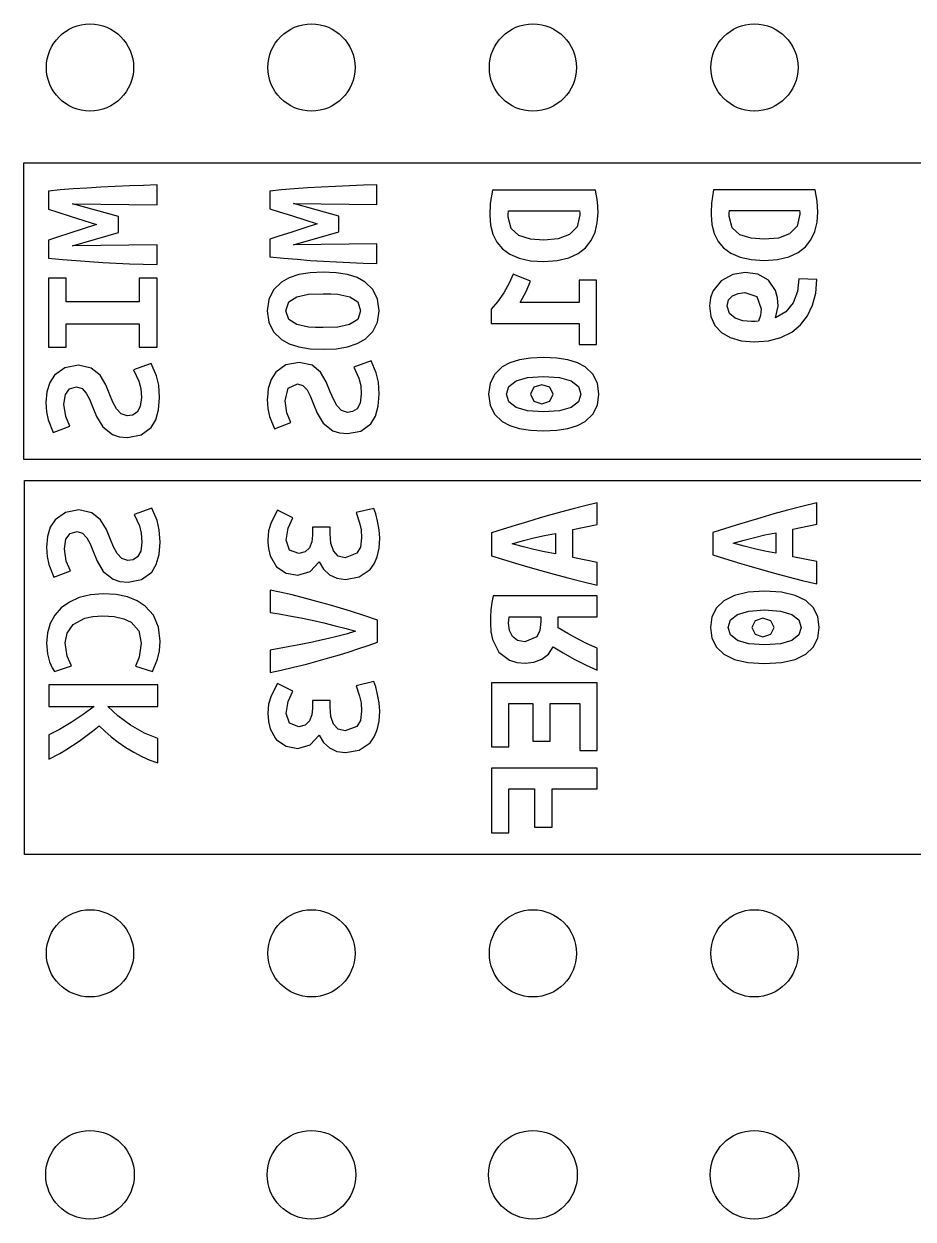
# Model space of a CAD drawing. Extents: x 48.4 to 111, y -108.5 to -46.5.
# Drawn here: x 59.44 to 69.64, y -74.17 to -60.46 of the extents above; entities that cross this region are included whole.
import ezdxf

# ---------------------------------------------------------------- set-up
doc = ezdxf.new("R2010")
doc.units = 0
doc.layers.add('BLACK', color=7, linetype='CONTINUOUS')

msp = doc.modelspace()

# ---------------------------------------------------------------- linework, layer by layer
at = {"layer": 'BLACK', "linetype": 'CONTINUOUS'}
for p, q in [((59.440122, -62.305072), (59.440122, -62.053056)), ((59.440122, -62.053056), (96.515878, -62.053056)), ((59.440122, -65.202928), (59.440122, -62.305072)), ((59.856956, -62.364981), (59.720364, -62.378337)), ((60.004637, -62.353136), (59.856956, -62.364981)), ((60.160383, -62.342803), (60.004637, -62.353136)), ((60.321169, -62.333983), (60.160383, -62.342803)), ((60.484979, -62.32617), (60.321169, -62.333983)), ((60.649797, -62.318862), (60.484979, -62.32617)), ((60.812095, -62.312057), (60.649797, -62.318862)), ((60.968345, -62.305757), (60.812095, -62.312057)), ((60.968345, -62.533579), (60.968345, -62.305757)), ((62.393537, -62.36342), (62.258963, -62.376579)), ((62.539035, -62.35175), (62.393537, -62.36342)), ((62.692479, -62.34157), (62.539035, -62.35175)), ((62.850889, -62.33288), (62.692479, -62.34157)), ((63.012279, -62.325183), (62.850889, -62.33288)), ((63.174661, -62.317983), (63.012279, -62.325183)), ((63.334561, -62.311279), (63.174661, -62.317983)), ((63.488501, -62.305072), (63.334561, -62.311279)), ((63.488501, -62.529527), (63.488501, -62.305072)), ((64.812684, -62.365086), (64.789195, -62.519721)), ((65.994956, -62.365086), (64.812684, -62.365086)), ((66.017466, -62.49721), (65.994956, -62.365086)), ((67.350008, -62.363568), (67.326856, -62.515984)), ((68.515309, -62.363568), (67.350008, -62.363568)), ((68.537496, -62.493797), (68.515309, -62.363568)), ((59.720364, -62.378337), (59.720364, -62.583982)), ((62.258963, -62.376579), (62.258963, -62.579185)), ((66.024317, -62.623463), (66.017466, -62.49721)), ((68.544248, -62.618237), (68.537496, -62.493797)), ((59.720364, -62.583982), (59.829234, -62.619264)), ((59.829234, -62.619264), (59.972379, -62.664627)), ((60.526814, -62.670675), (59.998589, -62.523498)), ((59.998589, -62.523498), (60.968345, -62.533579)), ((62.258963, -62.579185), (62.366225, -62.613946)), ((62.366225, -62.613946), (62.507254, -62.658638)), ((63.053495, -62.664597), (62.533076, -62.519595)), ((62.533076, -62.519595), (63.488501, -62.529527)), ((64.789195, -62.519721), (64.783323, -62.654781)), ((64.992765, -62.676313), (64.993744, -62.64108)), ((64.993744, -62.64108), (64.998638, -62.605846)), ((64.998638, -62.605846), (65.812917, -62.605846)), ((65.812917, -62.605846), (65.814875, -62.627378)), ((65.814875, -62.627378), (65.814875, -62.648909)), ((66.015753, -62.741641), (66.024317, -62.623463)), ((67.322183, -62.623463), (67.321068, -62.649106)), ((67.326856, -62.515984), (67.322183, -62.623463)), ((67.527504, -62.670328), (67.528468, -62.635601)), ((67.528468, -62.635601), (67.533292, -62.600873)), ((67.533292, -62.600873), (68.335883, -62.600873)), ((68.337812, -62.643318), (68.306943, -62.779334)), ((68.335883, -62.600873), (68.337812, -62.622096)), ((68.337812, -62.622096), (68.337812, -62.643318)), ((68.535807, -62.734719), (68.544248, -62.618237)), ((59.972379, -62.664627), (60.127621, -62.713014)), ((60.272782, -62.759385), (60.118548, -62.809788)), ((60.127621, -62.713014), (60.272782, -62.759385)), ((60.526814, -62.852127), (60.526814, -62.670675)), ((62.507254, -62.658638), (62.660202, -62.70631)), ((62.803217, -62.751996), (62.651263, -62.801654)), ((62.660202, -62.70631), (62.803217, -62.751996)), ((63.053495, -62.843367), (63.053495, -62.664597)), ((64.783323, -62.654781), (64.792132, -62.769045)), ((64.792132, -62.769045), (64.818556, -62.873032)), ((65.02702, -62.807459), (64.992765, -62.676313)), ((65.814875, -62.648909), (65.783556, -62.786906)), ((65.990062, -62.849543), (66.015753, -62.741641)), ((67.321068, -62.649106), (67.32975, -62.761729)), ((67.32975, -62.761729), (67.355796, -62.864223)), ((67.561267, -62.799592), (67.527504, -62.670328)), ((68.306943, -62.779334), (68.222054, -62.868082)), ((68.510485, -62.841072), (68.535807, -62.734719)), ((59.827218, -62.904546), (59.720364, -62.940836)), ((59.965323, -62.860191), (59.827218, -62.904546)), ((60.118548, -62.809788), (59.965323, -62.860191)), ((59.998589, -63.005352), (60.526814, -62.852127)), ((62.364238, -62.895012), (62.258963, -62.930766)), ((62.500302, -62.851312), (62.364238, -62.895012)), ((62.651263, -62.801654), (62.500302, -62.851312)), ((62.533076, -62.994328), (63.053495, -62.843367)), ((64.818556, -62.873032), (64.863821, -62.964296)), ((65.118039, -62.887712), (65.02702, -62.807459)), ((65.249185, -62.928818), (65.118039, -62.887712)), ((65.69743, -62.876947), (65.567263, -62.925882)), ((65.783556, -62.786906), (65.69743, -62.876947)), ((65.945776, -62.945211), (65.990062, -62.849543)), ((67.355796, -62.864223), (67.400411, -62.954177)), ((67.650979, -62.878693), (67.561267, -62.799592)), ((67.780243, -62.919209), (67.650979, -62.878693)), ((67.930729, -62.930785), (67.780243, -62.919209)), ((68.093755, -62.916315), (67.930729, -62.930785)), ((68.222054, -62.868082), (68.093755, -62.916315)), ((68.466835, -62.935367), (68.510485, -62.841072)), ((59.720364, -62.940836), (59.720364, -63.146481)), ((60.968345, -62.993255), (59.998589, -63.005352)), ((60.968345, -63.221078), (60.968345, -62.993255)), ((62.258963, -62.930766), (62.258963, -63.133371)), ((63.488501, -62.98241), (62.533076, -62.994328)), ((63.488501, -63.206865), (63.488501, -62.98241)), ((64.863821, -62.964296), (64.92915, -63.04039)), ((64.92915, -63.04039), (65.014786, -63.101314)), ((65.401863, -62.940562), (65.249185, -62.928818)), ((65.567263, -62.925882), (65.401863, -62.940562)), ((65.796035, -63.092995), (65.881426, -63.026688)), ((65.881426, -63.026688), (65.945776, -62.945211)), ((67.400411, -62.954177), (67.464801, -63.029179)), ((67.464801, -63.029179), (67.549208, -63.089229)), ((68.319243, -63.081029), (68.403409, -63.015674)), ((68.403409, -63.015674), (68.466835, -62.935367)), ((59.720364, -63.146481), (59.881654, -63.160342)), ((59.881654, -63.160342), (60.038911, -63.173699)), ((60.038911, -63.173699), (60.193397, -63.185795)), ((60.193397, -63.185795), (60.34637, -63.195876)), ((62.258963, -63.133371), (62.417869, -63.147027)), ((62.417869, -63.147027), (62.572803, -63.160187)), ((62.572803, -63.160187), (62.725006, -63.172105)), ((62.725006, -63.172105), (62.875718, -63.182036)), ((62.875718, -63.182036), (63.026183, -63.19023)), ((63.026183, -63.19023), (63.177641, -63.196934)), ((65.014786, -63.101314), (65.120975, -63.147068)), ((65.120975, -63.147068), (65.24943, -63.175695)), ((65.24943, -63.175695), (65.401863, -63.185238)), ((65.401863, -63.185238), (65.557721, -63.174716)), ((65.557721, -63.174716), (65.688622, -63.143153)), ((65.688622, -63.143153), (65.796035, -63.092995)), ((67.549208, -63.089229), (67.653873, -63.134326)), ((67.653873, -63.134326), (67.780484, -63.162542)), ((67.780484, -63.162542), (67.930729, -63.171948)), ((67.930729, -63.171948), (68.08435, -63.161578)), ((68.08435, -63.161578), (68.213372, -63.130468)), ((68.213372, -63.130468), (68.319243, -63.081029)), ((60.34637, -63.195876), (60.499092, -63.204193)), ((60.499092, -63.204193), (60.652821, -63.210997)), ((60.652821, -63.210997), (60.808819, -63.216541)), ((60.808819, -63.216541), (60.968345, -63.221078)), ((62.723578, -63.313506), (62.593908, -63.33548)), ((62.872739, -63.306182), (62.723578, -63.313506)), ((63.0219, -63.31332), (62.872739, -63.306182)), ((63.15157, -63.334735), (63.0219, -63.31332)), ((63.177641, -63.196934), (63.331333, -63.202396)), ((63.331333, -63.202396), (63.488501, -63.206865)), ((67.710788, -63.310858), (67.568984, -63.334974)), ((67.85838, -63.33208), (67.710788, -63.310858)), ((59.926008, -63.376319), (59.720364, -63.376319)), ((59.720364, -63.376319), (59.720364, -64.168656)), ((59.926008, -63.648496), (59.926008, -63.376319)), ((60.7627, -63.376319), (60.7627, -63.648496)), ((60.968345, -63.376319), (60.7627, -63.376319)), ((60.968345, -64.168656), (60.968345, -63.376319)), ((62.39304, -63.423375), (62.303104, -63.511657)), ((62.476271, -63.376319), (62.39304, -63.423375)), ((62.483729, -63.372103), (62.476271, -63.376319)), ((62.593908, -63.33548), (62.483729, -63.372103)), ((63.261749, -63.370427), (63.15157, -63.334735)), ((63.352438, -63.420396), (63.261749, -63.370427)), ((63.442374, -63.507905), (63.352438, -63.420396)), ((65.00451, -63.433828), (64.94383, -63.543442)), ((65.04953, -63.332043), (65.00451, -63.433828)), ((65.249185, -63.410339), (65.04953, -63.332043)), ((65.201229, -63.52974), (65.249185, -63.410339)), ((66.008657, -63.400552), (65.809002, -63.400552)), ((65.809002, -63.400552), (65.809002, -63.655014)), ((66.008657, -64.136535), (66.008657, -63.400552)), ((67.437791, -63.406359), (67.341326, -63.525011)), ((67.568984, -63.334974), (67.437791, -63.406359)), ((67.978961, -63.399606), (67.85838, -63.33208)), ((68.060957, -63.519223), (67.978961, -63.399606)), ((68.328166, -63.384171), (68.310561, -63.530316)), ((68.532672, -63.391889), (68.328166, -63.384171)), ((68.520855, -63.546474), (68.532672, -63.391889)), ((62.303104, -63.511657), (62.249142, -63.620243)), ((62.477459, -63.647831), (62.569824, -63.589234)), ((62.569824, -63.589234), (62.705887, -63.561425)), ((62.705887, -63.561425), (62.872739, -63.554473)), ((62.872739, -63.554473), (62.959393, -63.556211)), ((62.959393, -63.556211), (63.040584, -63.561425)), ((63.040584, -63.561425), (63.176647, -63.589234)), ((63.176647, -63.589234), (63.268019, -63.647831)), ((63.496336, -63.618146), (63.442374, -63.507905)), ((64.94383, -63.543442), (64.873364, -63.647185)), ((65.131741, -63.655014), (65.201229, -63.52974)), ((67.31311, -63.602665), (67.303704, -63.69286)), ((67.341326, -63.525011), (67.31311, -63.602665)), ((67.52268, -63.626299), (67.56609, -63.578067)), ((67.56609, -63.578067), (67.629757, -63.551056)), ((67.629757, -63.551056), (67.706929, -63.542375)), ((67.706929, -63.542375), (67.845839, -63.584819)), ((67.845839, -63.584819), (67.894072, -63.727588)), ((68.083385, -63.600254), (68.060957, -63.519223)), ((68.090861, -63.696719), (68.083385, -63.600254)), ((68.310561, -63.530316), (68.261605, -63.660062)), ((68.485404, -63.686108), (68.520855, -63.546474)), ((60.7627, -63.648496), (59.926008, -63.648496)), ((62.249142, -63.620243), (62.231154, -63.749133)), ((62.443692, -63.749133), (62.477459, -63.647831)), ((63.268019, -63.647831), (63.301786, -63.749133)), ((63.514323, -63.75112), (63.496336, -63.618146)), ((64.873364, -63.647185), (64.797025, -63.731353)), ((64.797025, -63.731353), (64.797025, -63.75112)), ((65.809002, -63.655014), (65.131741, -63.655014)), ((67.303704, -63.69286), (67.31871, -63.816122)), ((67.506281, -63.698648), (67.52268, -63.626299)), ((67.531362, -63.782573), (67.506281, -63.698648)), ((67.894072, -63.727588), (67.886355, -63.80476)), ((68.058063, -63.831771), (68.090861, -63.696719)), ((68.261605, -63.660062), (68.178403, -63.763762)), ((68.427284, -63.808619), (68.485404, -63.686108)), ((62.231154, -63.749133), (62.249142, -63.881997)), ((62.477459, -63.850436), (62.443692, -63.749133)), ((62.56883, -63.909033), (62.477459, -63.850436)), ((63.268019, -63.849443), (63.175654, -63.909033)), ((63.301786, -63.749133), (63.268019, -63.849443)), ((63.496336, -63.880893), (63.514323, -63.75112)), ((64.797025, -63.75112), (64.797025, -63.895775)), ((67.31871, -63.816122), (67.363727, -63.918375)), ((67.596959, -63.836594), (67.531362, -63.782573)), ((67.686672, -63.865533), (67.596959, -63.836594)), ((67.784101, -63.874215), (67.686672, -63.865533)), ((67.827511, -63.873251), (67.784101, -63.874215)), ((67.865132, -63.870357), (67.827511, -63.873251)), ((67.886355, -63.80476), (67.865132, -63.870357)), ((68.178403, -63.763762), (68.058063, -63.831771)), ((68.347459, -63.911837), (68.427284, -63.808619)), ((59.926008, -64.168656), (59.926008, -63.898496)), ((59.926008, -63.898496), (60.7627, -63.898496)), ((60.7627, -63.898496), (60.7627, -64.168656)), ((62.249142, -63.881997), (62.303104, -63.991907)), ((62.303104, -63.991907), (62.39304, -64.078864)), ((62.704894, -63.936842), (62.56883, -63.909033)), ((62.786085, -63.942056), (62.704894, -63.936842)), ((62.872739, -63.943794), (62.786085, -63.942056)), ((63.039591, -63.936842), (62.872739, -63.943794)), ((63.175654, -63.909033), (63.039591, -63.936842)), ((63.352438, -64.076878), (63.442374, -63.989479)), ((63.442374, -63.989479), (63.496336, -63.880893)), ((64.797025, -63.895775), (65.809002, -63.895775)), ((65.809002, -63.895775), (65.809002, -64.136535)), ((67.363727, -63.918375), (67.438756, -63.99962)), ((67.438756, -63.99962), (67.54058, -64.058571)), ((68.122695, -64.05557), (68.245929, -63.994556)), ((68.245929, -63.994556), (68.347459, -63.911837)), ((62.39304, -64.078864), (62.483729, -64.128398)), ((62.483729, -64.128398), (62.593908, -64.16378)), ((63.15157, -64.163283), (63.261749, -64.127281)), ((63.261749, -64.127281), (63.352438, -64.076878)), ((65.809002, -64.136535), (66.008657, -64.136535)), ((67.54058, -64.058571), (67.665985, -64.093942)), ((67.665985, -64.093942), (67.81497, -64.105732)), ((67.81497, -64.105732), (67.97872, -64.093192)), ((67.97872, -64.093192), (68.122695, -64.05557)), ((59.720364, -64.168656), (59.926008, -64.168656)), ((60.7627, -64.168656), (60.968345, -64.168656)), ((62.593908, -64.16378), (62.723578, -64.185009)), ((62.723578, -64.185009), (62.872739, -64.192085)), ((62.872739, -64.192085), (63.0219, -64.184885)), ((63.0219, -64.184885), (63.15157, -64.163283)), ((65.399905, -64.285298), (65.251387, -64.292149)), ((65.550136, -64.292027), (65.399905, -64.285298)), ((59.908871, -64.402779), (59.790928, -64.488212)), ((60.065121, -64.374301), (59.908871, -64.402779)), ((60.213306, -64.406559), (60.065121, -64.374301)), ((60.313104, -64.488212), (60.213306, -64.406559)), ((60.899797, -64.356156), (60.698184, -64.428736)), ((60.961288, -64.495269), (60.899797, -64.356156)), ((62.444685, -64.371103), (62.328484, -64.455274)), ((62.598625, -64.343046), (62.444685, -64.371103)), ((62.744621, -64.374827), (62.598625, -64.343046)), ((62.842944, -64.455274), (62.744621, -64.374827)), ((63.420966, -64.325169), (63.222333, -64.396677)), ((63.222333, -64.396677), (63.281923, -64.524795)), ((63.481549, -64.462226), (63.420966, -64.325169)), ((64.926214, -64.394913), (64.839218, -64.478211)), ((65.014541, -64.346956), (64.926214, -64.394913)), ((65.122933, -64.312702), (65.014541, -64.346956)), ((65.251387, -64.292149), (65.122933, -64.312702)), ((65.679814, -64.312212), (65.550136, -64.292027)), ((65.788939, -64.345855), (65.679814, -64.312212)), ((65.877511, -64.392955), (65.788939, -64.345855)), ((65.964507, -64.475601), (65.877511, -64.392955)), ((59.790928, -64.488212), (59.736045, -64.573673)), ((60.379636, -64.598091), (60.313104, -64.488212)), ((60.698184, -64.428736), (60.758668, -64.558777)), ((60.758668, -64.558777), (60.779837, -64.642698)), ((60.986238, -64.603635), (60.961288, -64.495269)), ((62.274412, -64.539472), (62.241969, -64.64243)), ((62.328484, -64.455274), (62.274412, -64.539472)), ((62.908493, -64.563529), (62.842944, -64.455274)), ((62.954178, -64.678736), (62.908493, -64.563529)), ((63.281923, -64.524795), (63.302779, -64.607476)), ((63.50613, -64.568991), (63.481549, -64.462226)), ((64.839218, -64.478211), (64.787021, -64.581953)), ((65.002308, -64.619525), (65.083785, -64.55542)), ((65.083785, -64.55542), (65.217133, -64.515782)), ((65.217133, -64.515782), (65.399905, -64.50257)), ((65.399905, -64.50257), (65.584146, -64.515782)), ((65.584146, -64.515782), (65.717983, -64.55542)), ((65.717983, -64.55542), (65.79946, -64.619525)), ((66.016705, -64.579996), (65.964507, -64.475601)), ((59.703114, -64.678176), (59.692138, -64.80172)), ((59.736045, -64.573673), (59.703114, -64.678176)), ((59.915704, -64.710098), (59.963419, -64.644238)), ((59.963419, -64.644238), (60.042944, -64.622284)), ((60.042944, -64.622284), (60.106451, -64.642446)), ((60.106451, -64.642446), (60.154838, -64.693857)), ((60.154838, -64.693857), (60.192137, -64.764421)), ((60.426007, -64.715026), (60.379636, -64.598091)), ((60.779837, -64.642698), (60.786894, -64.743252)), ((60.994555, -64.743252), (60.986238, -64.603635)), ((62.241969, -64.64243), (62.233011, -64.743252)), ((62.435746, -64.782025), (62.471004, -64.63603)), ((62.471004, -64.63603), (62.576776, -64.587365)), ((62.576776, -64.587365), (62.639345, -64.607228)), ((62.639345, -64.607228), (62.687017, -64.657879)), ((62.687017, -64.657879), (62.723764, -64.727401)), ((62.988939, -64.762162), (62.954178, -64.678736)), ((63.302779, -64.607476), (63.309731, -64.706545)), ((63.514323, -64.706545), (63.50613, -64.568991)), ((64.787021, -64.581953), (64.769621, -64.70614)), ((64.975149, -64.70614), (65.002308, -64.619525)), ((65.288333, -64.627843), (65.249185, -64.708097)), ((65.380331, -64.598482), (65.288333, -64.627843)), ((65.47135, -64.627843), (65.380331, -64.598482)), ((65.50952, -64.708097), (65.47135, -64.627843)), ((65.79946, -64.619525), (65.826619, -64.70614)), ((66.034104, -64.70614), (66.016705, -64.579996)), ((59.692138, -64.80172), (59.69869, -64.90933)), ((59.899799, -64.819865), (59.915704, -64.710098)), ((59.91996, -64.962002), (59.899799, -64.819865)), ((60.192137, -64.764421), (60.222379, -64.842042)), ((60.461289, -64.799703), (60.426007, -64.715026)), ((60.503628, -64.876316), (60.461289, -64.799703)), ((60.786894, -64.743252), (60.773789, -64.847082)), ((60.983914, -64.884717), (60.994555, -64.743252)), ((62.233011, -64.743252), (62.231154, -64.764148)), ((62.231154, -64.764148), (62.23761, -64.870169)), ((62.45561, -64.922061), (62.435746, -64.782025)), ((62.723764, -64.727401), (62.753559, -64.803875)), ((62.753559, -64.803875), (62.802224, -64.924048)), ((63.030652, -64.837642), (62.988939, -64.762162)), ((63.08329, -64.89326), (63.030652, -64.837642)), ((63.29682, -64.808841), (63.261066, -64.873396)), ((63.309731, -64.706545), (63.29682, -64.808841)), ((63.50384, -64.845919), (63.514323, -64.706545)), ((64.769621, -64.70614), (64.769677, -64.706545)), ((64.769677, -64.706545), (64.786912, -64.832283)), ((64.786912, -64.832283), (64.838783, -64.936678)), ((65.002308, -64.793978), (64.975149, -64.70614)), ((65.083785, -64.857838), (65.002308, -64.793978)), ((65.249185, -64.708097), (65.288333, -64.785414)), ((65.288333, -64.785414), (65.380331, -64.815754)), ((65.380331, -64.815754), (65.47135, -64.785414)), ((65.47135, -64.785414), (65.50952, -64.708097)), ((65.79946, -64.793978), (65.717983, -64.857838)), ((65.826014, -64.708097), (65.79946, -64.793978)), ((65.826619, -64.70614), (65.826014, -64.708097)), ((65.964507, -64.936678), (66.016705, -64.832283)), ((66.016705, -64.832283), (66.034104, -64.70614)), ((59.69869, -64.90933), (59.718347, -65.002324)), ((59.968347, -65.073896), (59.91996, -64.962002)), ((60.222379, -64.842042), (60.271774, -64.964018)), ((60.271774, -64.964018), (60.344354, -65.080953)), ((60.557055, -64.932768), (60.503628, -64.876316)), ((60.625604, -64.954945), (60.557055, -64.932768)), ((60.685079, -64.945873), (60.625604, -64.954945)), ((60.737499, -64.912606), (60.685079, -64.945873)), ((60.773789, -64.847082), (60.737499, -64.912606)), ((60.951992, -64.999972), (60.983914, -64.884717)), ((62.23761, -64.870169), (62.256977, -64.961788)), ((62.256977, -64.961788), (62.31458, -65.103811)), ((62.503281, -65.032303), (62.45561, -64.922061)), ((62.802224, -64.924048), (62.873732, -65.039255)), ((63.150825, -64.915109), (63.08329, -64.89326)), ((63.209422, -64.906171), (63.150825, -64.915109)), ((63.261066, -64.873396), (63.209422, -64.906171)), ((63.419973, -65.0472), (63.47239, -64.959471)), ((63.47239, -64.959471), (63.50384, -64.845919)), ((64.838783, -64.936678), (64.925235, -65.019324)), ((65.217133, -64.896742), (65.083785, -64.857838)), ((65.399905, -64.909709), (65.217133, -64.896742)), ((65.584146, -64.896742), (65.399905, -64.909709)), ((65.717983, -64.857838), (65.584146, -64.896742)), ((65.877511, -65.019324), (65.964507, -64.936678)), ((59.718347, -65.002324), (59.776815, -65.146477)), ((59.776815, -65.146477), (59.968347, -65.073896)), ((60.344354, -65.080953), (60.457257, -65.168654)), ((60.783113, -65.174451), (60.898789, -65.089017)), ((60.898789, -65.089017), (60.951992, -64.999972)), ((62.31458, -65.103811), (62.503281, -65.032303)), ((62.873732, -65.039255), (62.984967, -65.12566)), ((63.306007, -65.131371), (63.419973, -65.0472)), ((64.925235, -65.019324), (65.013257, -65.066424)), ((65.013257, -65.066424), (65.121709, -65.100067)), ((65.121709, -65.100067), (65.250592, -65.120253)), ((65.550136, -65.120253), (65.679814, -65.100067)), ((65.679814, -65.100067), (65.788939, -65.066424)), ((65.788939, -65.066424), (65.877511, -65.019324)), ((59.440122, -65.454944), (59.440122, -65.202928)), ((60.457257, -65.168654), (60.533618, -65.19436)), ((60.533618, -65.19436), (60.62762, -65.202928)), ((60.62762, -65.202928), (60.783113, -65.174451)), ((62.984967, -65.12566), (63.060199, -65.150986)), ((63.060199, -65.150986), (63.152811, -65.159428)), ((63.152811, -65.159428), (63.306007, -65.131371)), ((65.250592, -65.120253), (65.399905, -65.126981)), ((65.399905, -65.126981), (65.550136, -65.120253)), ((96.515878, -65.454944), (59.440122, -65.454944)), ((59.446787, -65.950651), (59.446787, -65.698635)), ((59.446787, -65.698635), (96.509213, -65.698635)), ((59.446787, -69.736149), (59.446787, -65.950651)), ((59.915536, -66.06214), (59.797593, -66.147574)), ((60.071786, -66.033663), (59.915536, -66.06214)), ((60.219971, -66.065921), (60.071786, -66.033663)), ((60.319769, -66.147574), (60.219971, -66.065921)), ((60.906462, -66.015518), (60.704849, -66.088098)), ((60.967953, -66.15463), (60.906462, -66.015518)), ((62.347067, -66.038162), (62.274566, -66.180184)), ((62.525837, -66.12556), (62.347067, -66.038162)), ((63.453453, -66.016312), (63.248861, -66.063984)), ((63.248861, -66.063984), (63.290574, -66.182171)), ((63.475303, -66.077888), (63.453453, -66.016312)), ((65.608378, -66.056545), (65.482909, -66.091543)), ((65.738937, -66.021703), (65.608378, -66.056545)), ((65.874585, -65.987018), (65.738937, -66.021703)), ((66.015322, -65.952489), (65.874585, -65.987018)), ((66.015322, -66.203037), (66.015322, -65.952489)), ((68.198091, -66.037608), (68.041154, -66.080656)), ((68.362866, -65.994802), (68.198091, -66.037608)), ((68.535479, -65.952236), (68.362866, -65.994802)), ((68.535479, -66.199188), (68.535479, -65.952236)), ((59.797593, -66.147574), (59.742709, -66.233035)), ((60.386301, -66.257453), (60.319769, -66.147574)), ((60.704849, -66.088098), (60.765333, -66.218138)), ((60.992903, -66.262997), (60.967953, -66.15463)), ((62.274566, -66.180184), (62.247006, -66.274287)), ((62.469227, -66.243747), (62.525837, -66.12556)), ((63.290574, -66.182171), (63.306961, -66.261872)), ((63.497152, -66.164294), (63.475303, -66.077888)), ((63.514036, -66.261624), (63.497152, -66.164294)), ((65.21713, -66.170373), (65.075524, -66.213313)), ((65.362528, -66.126698), (65.21713, -66.170373)), ((65.482909, -66.091543), (65.362528, -66.126698)), ((65.735414, -66.257844), (66.015322, -66.203037)), ((67.60917, -66.209316), (67.473335, -66.250917)), ((67.748744, -66.166992), (67.60917, -66.209316)), ((67.892055, -66.123945), (67.748744, -66.166992)), ((68.041154, -66.080656), (67.892055, -66.123945)), ((68.259588, -66.253208), (68.535479, -66.199188)), ((59.709779, -66.337538), (59.698803, -66.461081)), ((59.742709, -66.233035), (59.709779, -66.337538)), ((59.922369, -66.36946), (59.970084, -66.303599)), ((59.970084, -66.303599), (60.049608, -66.281646)), ((60.049608, -66.281646), (60.113116, -66.301807)), ((60.113116, -66.301807), (60.161503, -66.353219)), ((60.432672, -66.374388), (60.386301, -66.257453)), ((60.765333, -66.218138), (60.786502, -66.302059)), ((60.786502, -66.302059), (60.793559, -66.402614)), ((61.001219, -66.402614), (60.992903, -66.262997)), ((62.247006, -66.274287), (62.237819, -66.379811)), ((62.446384, -66.381797), (62.469227, -66.243747)), ((62.748306, -66.324193), (62.740361, -66.399674)), ((62.950912, -66.232822), (62.748306, -66.232822)), ((62.748306, -66.232822), (62.748306, -66.324193)), ((62.950912, -66.308303), (62.950912, -66.232822)), ((62.960595, -66.417054), (62.950912, -66.308303)), ((63.306961, -66.261872), (63.312424, -66.355975)), ((63.520988, -66.357961), (63.514036, -66.261624)), ((64.937711, -66.25552), (64.80369, -66.296992)), ((64.80369, -66.296992), (64.80369, -66.357961)), ((65.075524, -66.213313), (64.937711, -66.25552)), ((65.290105, -66.354736), (65.410485, -66.327332)), ((65.410485, -66.327332), (65.535759, -66.302864)), ((65.535759, -66.302864), (65.535759, -66.53971)), ((65.735414, -66.580816), (65.735414, -66.257844)), ((67.473335, -66.250917), (67.341238, -66.291794)), ((67.341238, -66.291794), (67.341238, -66.550321)), ((67.820671, -66.348709), (67.939323, -66.321698)), ((67.939323, -66.321698), (68.062799, -66.297582)), ((68.062799, -66.297582), (68.062799, -66.531028)), ((68.259588, -66.571544), (68.259588, -66.253208)), ((59.698803, -66.461081), (59.705355, -66.568692)), ((59.906464, -66.479226), (59.922369, -66.36946)), ((59.926625, -66.621363), (59.906464, -66.479226)), ((60.161503, -66.353219), (60.198802, -66.423783)), ((60.198802, -66.423783), (60.229044, -66.501404)), ((60.467954, -66.459065), (60.432672, -66.374388)), ((60.510293, -66.535678), (60.467954, -66.459065)), ((60.793559, -66.402614), (60.780454, -66.506444)), ((60.990579, -66.544078), (61.001219, -66.402614)), ((62.237819, -66.379811), (62.239343, -66.402614)), ((62.239343, -66.402614), (62.244275, -66.476396)), ((62.244275, -66.476396), (62.263641, -66.559573)), ((62.485117, -66.494024), (62.446384, -66.381797)), ((62.714538, -66.467209), (62.666866, -66.515874)), ((62.740361, -66.399674), (62.714538, -66.467209)), ((62.989645, -66.504949), (62.960595, -66.417054)), ((63.299016, -66.462492), (63.258793, -66.531765)), ((63.312424, -66.355975), (63.299016, -66.462492)), ((63.492187, -66.570498), (63.513788, -66.472671)), ((63.513788, -66.472671), (63.520988, -66.357961)), ((64.80369, -66.357961), (64.80369, -66.559284)), ((65.038578, -66.422266), (65.168746, -66.386054)), ((65.168746, -66.458478), (65.038578, -66.422266)), ((65.168746, -66.386054), (65.290105, -66.354736)), ((65.290105, -66.489796), (65.168746, -66.458478)), ((67.572755, -66.41527), (67.701054, -66.379578)), ((67.701054, -66.450962), (67.572755, -66.41527)), ((67.701054, -66.379578), (67.820671, -66.348709)), ((67.820671, -66.481831), (67.701054, -66.450962)), ((67.939323, -66.507877), (67.820671, -66.481831)), ((59.705355, -66.568692), (59.725012, -66.661686)), ((60.229044, -66.501404), (60.278439, -66.623379)), ((60.56372, -66.592129), (60.510293, -66.535678)), ((60.632269, -66.614307), (60.56372, -66.592129)), ((60.691744, -66.605234), (60.632269, -66.614307)), ((60.744163, -66.571968), (60.691744, -66.605234)), ((60.780454, -66.506444), (60.744163, -66.571968)), ((60.958657, -66.659334), (60.990579, -66.544078)), ((62.263641, -66.559573), (62.336142, -66.685705)), ((62.591386, -66.534744), (62.485117, -66.494024)), ((62.666866, -66.515874), (62.591386, -66.534744)), ((63.043028, -66.563049), (62.989645, -66.504949)), ((63.125709, -66.582416), (63.043028, -66.563049)), ((63.258793, -66.531765), (63.125709, -66.582416)), ((63.457426, -66.651938), (63.492187, -66.570498)), ((64.80369, -66.559284), (64.938812, -66.602286)), ((64.938812, -66.602286), (65.077971, -66.645165)), ((65.410485, -66.516221), (65.290105, -66.489796)), ((65.535759, -66.53971), (65.410485, -66.516221)), ((66.015322, -66.63758), (65.735414, -66.580816)), ((67.341238, -66.550321), (67.47442, -66.592706)), ((67.47442, -66.592706), (67.611582, -66.63497)), ((68.062799, -66.531028), (67.939323, -66.507877)), ((68.535479, -66.627494), (68.259588, -66.571544)), ((59.725012, -66.661686), (59.78348, -66.805839)), ((59.78348, -66.805839), (59.975012, -66.733258)), ((59.975012, -66.733258), (59.926625, -66.621363)), ((60.278439, -66.623379), (60.351019, -66.740315)), ((60.351019, -66.740315), (60.463922, -66.828016)), ((60.789778, -66.833812), (60.905454, -66.748379)), ((60.905454, -66.748379), (60.958657, -66.659334)), ((62.336142, -66.685705), (62.446384, -66.7592)), ((62.583441, -66.783036), (62.72447, -66.741323)), ((62.72447, -66.741323), (62.827759, -66.630088)), ((62.827759, -66.630088), (62.876921, -66.714755)), ((62.876921, -66.714755), (62.944953, -66.77807)), ((63.286601, -66.802899), (63.410747, -66.717487)), ((63.410747, -66.717487), (63.457426, -66.651938)), ((65.077971, -66.645165), (65.221167, -66.687922)), ((65.221167, -66.687922), (65.368401, -66.730557)), ((65.368401, -66.730557), (65.520772, -66.772825)), ((66.015322, -66.895957), (66.015322, -66.63758)), ((67.611582, -66.63497), (67.620325, -66.63758)), ((67.620325, -66.63758), (67.752723, -66.677113)), ((67.752723, -66.677113), (67.897843, -66.719136)), ((67.897843, -66.719136), (68.048027, -66.760797)), ((68.535479, -66.882162), (68.535479, -66.627494)), ((60.463922, -66.828016), (60.540283, -66.853722)), ((60.540283, -66.853722), (60.634285, -66.86229)), ((60.634285, -66.86229), (60.789778, -66.833812)), ((62.446384, -66.7592), (62.583441, -66.783036)), ((62.944953, -66.77807), (63.029868, -66.817548)), ((63.029868, -66.817548), (63.129681, -66.830707)), ((63.129681, -66.830707), (63.286601, -66.802899)), ((65.520772, -66.772825), (65.679383, -66.814481)), ((65.679383, -66.814481), (65.844233, -66.855525)), ((65.844233, -66.855525), (66.015322, -66.895957)), ((68.048027, -66.760797), (68.204361, -66.801855)), ((68.204361, -66.801855), (68.366845, -66.84231)), ((68.366845, -66.84231), (68.535479, -66.882162)), ((60.203338, -67.007955), (60.073802, -67.039709)), ((60.350011, -66.99737), (60.203338, -67.007955)), ((60.497314, -67.006065), (60.350011, -66.99737)), ((60.626724, -67.032149), (60.497314, -67.006065)), ((62.376862, -66.976703), (62.265628, -66.95386)), ((62.265628, -66.95386), (62.265628, -67.212083)), ((62.515905, -67.009477), (62.376862, -66.976703)), ((62.67357, -67.0497), (62.515905, -67.009477)), ((64.821307, -67.019274), (64.806626, -67.096591)), ((66.015322, -67.019274), (64.821307, -67.019274)), ((66.015322, -67.260034), (66.015322, -67.019274)), ((67.589047, -67.01507), (67.468572, -67.075093)), ((67.744677, -66.979056), (67.589047, -67.01507)), ((67.935464, -66.967051), (67.744677, -66.979056)), ((68.128395, -66.978842), (67.935464, -66.967051)), ((68.285312, -67.014212), (68.128395, -66.978842)), ((68.406215, -67.073163), (68.285312, -67.014212)), ((59.869165, -67.157652), (59.795577, -67.240314)), ((59.962159, -67.090364), (59.869165, -67.157652)), ((60.073802, -67.039709), (59.962159, -67.090364)), ((60.738241, -67.075621), (60.626724, -67.032149)), ((60.831865, -67.136483), (60.738241, -67.075621)), ((60.925951, -67.243114), (60.831865, -67.136483)), ((62.84067, -67.094889), (62.67357, -67.0497)), ((62.955326, -67.127333), (62.84067, -67.094889)), ((63.070202, -67.1611), (62.955326, -67.127333)), ((63.185299, -67.196192), (63.070202, -67.1611)), ((64.806626, -67.096591), (64.796839, -67.181738)), ((67.382825, -67.157195), (67.331377, -67.259448)), ((67.468572, -67.075093), (67.382825, -67.157195)), ((68.491962, -67.154623), (68.406215, -67.073163)), ((68.54341, -67.257519), (68.491962, -67.154623)), ((59.795577, -67.240314), (59.742149, -67.337088)), ((60.006262, -67.347168), (60.138318, -67.276604)), ((60.138318, -67.276604), (60.23106, -67.256191)), ((60.23106, -67.256191), (60.343963, -67.249386)), ((60.343963, -67.249386), (60.475347, -67.257563)), ((60.475347, -67.257563), (60.584554, -67.282092)), ((60.584554, -67.282092), (60.671583, -67.322975)), ((60.982402, -67.377522), (60.925951, -67.243114)), ((62.265628, -67.212083), (62.368669, -67.22698)), ((62.368669, -67.22698), (62.487104, -67.247837)), ((62.487104, -67.247837), (62.615222, -67.272914)), ((62.615222, -67.272914), (62.747313, -67.300474)), ((62.747313, -67.300474), (62.880397, -67.330269)), ((63.349171, -67.248333), (63.185299, -67.196192)), ((63.495166, -67.297495), (63.349171, -67.248333)), ((63.495166, -67.549759), (63.495166, -67.297495)), ((64.790987, -67.297495), (64.789988, -67.332458)), ((64.791945, -67.263949), (64.790987, -67.297495)), ((64.796839, -67.181738), (64.791945, -67.263949)), ((64.99943, -67.332458), (65.000409, -67.299182)), ((65.000409, -67.299182), (65.005302, -67.260034)), ((65.005302, -67.260034), (65.369379, -67.260034)), ((65.369379, -67.260034), (65.369379, -67.312884)), ((65.569034, -67.385308), (65.569034, -67.260034)), ((65.569034, -67.260034), (66.015322, -67.260034)), ((67.331377, -67.259448), (67.314228, -67.381852)), ((67.516805, -67.381852), (67.543574, -67.29648)), ((67.543574, -67.29648), (67.623881, -67.233296)), ((67.623881, -67.233296), (67.755315, -67.194227)), ((67.755315, -67.194227), (67.935464, -67.181204)), ((67.825494, -67.30468), (67.786908, -67.383782)), ((67.916171, -67.27574), (67.825494, -67.30468)), ((68.005884, -67.30468), (67.916171, -67.27574)), ((67.935464, -67.181204), (68.11706, -67.194227)), ((68.043505, -67.383782), (68.005884, -67.30468)), ((68.11706, -67.194227), (68.248977, -67.233296)), ((68.248977, -67.233296), (68.329284, -67.29648)), ((68.329284, -67.29648), (68.356053, -67.381852)), ((68.56056, -67.381852), (68.54341, -67.257519)), ((59.742149, -67.337088), (59.709639, -67.445706)), ((59.935697, -67.445958), (60.006262, -67.347168)), ((60.671583, -67.322975), (60.757016, -67.420001)), ((60.757016, -67.420001), (60.785494, -67.563902)), ((61.001219, -67.539708), (60.982402, -67.377522)), ((62.880397, -67.330269), (63.011495, -67.362051)), ((63.011495, -67.362051), (63.134895, -67.394577)), ((63.134895, -67.394577), (63.244888, -67.426606)), ((63.244888, -67.426606), (63.136385, -67.458388)), ((64.789988, -67.332458), (64.79586, -67.431307)), ((64.79586, -67.431307), (64.813477, -67.520369)), ((65.010685, -67.419073), (64.99943, -67.332458)), ((65.04445, -67.487093), (65.010685, -67.419073)), ((65.35739, -67.419073), (65.321423, -67.491008)), ((65.369379, -67.312884), (65.35739, -67.419073)), ((65.679872, -67.451615), (65.569034, -67.385308)), ((67.314228, -67.381852), (67.33127, -67.506185)), ((67.543574, -67.46843), (67.516805, -67.381852)), ((67.786908, -67.383782), (67.825494, -67.459989)), ((68.005884, -67.459989), (68.043505, -67.383782)), ((68.355457, -67.383782), (68.329284, -67.46843)), ((68.356053, -67.381852), (68.355457, -67.383782)), ((68.54341, -67.506185), (68.56056, -67.381852)), ((59.709639, -67.445706), (59.698803, -67.563902)), ((59.698803, -67.563902), (59.709891, -67.683861)), ((59.914528, -67.559869), (59.935697, -67.445958)), ((59.935697, -67.710071), (59.914528, -67.559869)), ((60.785494, -67.563902), (60.763317, -67.724184)), ((60.994415, -67.649839), (61.001219, -67.539708)), ((62.61696, -67.576574), (62.488097, -67.601403)), ((62.749299, -67.549759), (62.61696, -67.576574)), ((62.795741, -67.539708), (62.749299, -67.549759)), ((62.882383, -67.520957), (62.795741, -67.539708)), ((63.013481, -67.490169), (62.882383, -67.520957)), ((63.136385, -67.458388), (63.013481, -67.490169)), ((63.389339, -67.58772), (63.495166, -67.549759)), ((64.813477, -67.520369), (64.885901, -67.665217)), ((65.102194, -67.531135), (65.04445, -67.487093)), ((65.185383, -67.545815), (65.102194, -67.531135)), ((65.321423, -67.491008), (65.185383, -67.545815)), ((65.789242, -67.513518), (65.679872, -67.451615)), ((65.90008, -67.569549), (65.789242, -67.513518)), ((66.015322, -67.618239), (65.90008, -67.569549)), ((67.33127, -67.506185), (67.382397, -67.609082)), ((67.623881, -67.531373), (67.543574, -67.46843)), ((67.755315, -67.569718), (67.623881, -67.531373)), ((67.935464, -67.5825), (67.755315, -67.569718)), ((67.825494, -67.459989), (67.916171, -67.489893)), ((67.916171, -67.489893), (68.005884, -67.459989)), ((68.11706, -67.569718), (67.935464, -67.5825)), ((68.248977, -67.531373), (68.11706, -67.569718)), ((68.329284, -67.46843), (68.248977, -67.531373)), ((68.491962, -67.609082), (68.54341, -67.506185)), ((59.709891, -67.683861), (59.735093, -67.777611)), ((59.987109, -67.821966), (59.935697, -67.710071)), ((60.974002, -67.746361), (60.994415, -67.649839)), ((62.368917, -67.623253), (62.265628, -67.64113)), ((62.265628, -67.64113), (62.265628, -67.897367)), ((62.488097, -67.601403), (62.368917, -67.623253)), ((62.949256, -67.728529), (63.059167, -67.695754)), ((63.059167, -67.695754), (63.170401, -67.660993)), ((63.170401, -67.660993), (63.281084, -67.624798)), ((63.281084, -67.624798), (63.389339, -67.58772)), ((64.885901, -67.665217), (65.010196, -67.758193)), ((65.379166, -67.747428), (65.455016, -67.690174)), ((65.455016, -67.690174), (65.510312, -67.604537)), ((65.510312, -67.604537), (65.622863, -67.675004)), ((65.622863, -67.675004), (65.752052, -67.747428)), ((66.015322, -67.870744), (66.015322, -67.618239)), ((67.382397, -67.609082), (67.467608, -67.690541)), ((67.467608, -67.690541), (67.58776, -67.749492)), ((68.285312, -67.749492), (68.406215, -67.690541)), ((68.406215, -67.690541), (68.491962, -67.609082)), ((59.735093, -67.777611), (59.765335, -67.845151)), ((59.765335, -67.845151), (59.789528, -67.886482)), ((59.789528, -67.886482), (59.987109, -67.821966)), ((60.763317, -67.724184), (60.718962, -67.825998)), ((60.718962, -67.825998), (60.914526, -67.888498)), ((60.914526, -67.888498), (60.974002, -67.746361)), ((62.39176, -67.8708), (62.531796, -67.83877)), ((62.531796, -67.83877), (62.682509, -67.801526)), ((62.682509, -67.801526), (62.84067, -67.759317)), ((62.84067, -67.759317), (62.949256, -67.728529)), ((65.010196, -67.758193), (65.092162, -67.782416)), ((65.092162, -67.782416), (65.187341, -67.790491)), ((65.187341, -67.790491), (65.288147, -67.779725)), ((65.288147, -67.779725), (65.379166, -67.747428)), ((65.752052, -67.747428), (65.887112, -67.814958)), ((65.887112, -67.814958), (66.015322, -67.870744)), ((67.58776, -67.749492), (67.743713, -67.784863)), ((67.743713, -67.784863), (67.935464, -67.796653)), ((67.935464, -67.796653), (68.128395, -67.784863)), ((68.128395, -67.784863), (68.285312, -67.749492)), ((62.265628, -67.897367), (62.39176, -67.8708)), ((60.97501, -68.041723), (59.727028, -68.041723)), ((59.727028, -68.041723), (59.727028, -68.289707)), ((60.97501, -68.289707), (60.97501, -68.041723)), ((62.347067, -68.024492), (62.274566, -68.166514)), ((62.525837, -68.11189), (62.347067, -68.024492)), ((62.469227, -68.230077), (62.525837, -68.11189)), ((63.453453, -68.002642), (63.248861, -68.050314)), ((63.248861, -68.050314), (63.290574, -68.168501)), ((63.475303, -68.064218), (63.453453, -68.002642)), ((63.497152, -68.150624), (63.475303, -68.064218)), ((66.015322, -68.015592), (64.80369, -68.015592)), ((64.80369, -68.015592), (64.80369, -68.344291)), ((66.015322, -68.792681), (66.015322, -68.015592)), ((62.247006, -68.260617), (62.237819, -68.366141)), ((62.274566, -68.166514), (62.247006, -68.260617)), ((62.446384, -68.368127), (62.469227, -68.230077)), ((62.950912, -68.219152), (62.748306, -68.219152)), ((62.748306, -68.219152), (62.748306, -68.310523)), ((62.950912, -68.294633), (62.950912, -68.219152)), ((63.290574, -68.168501), (63.306961, -68.248202)), ((63.306961, -68.248202), (63.312424, -68.342305)), ((63.514036, -68.247954), (63.497152, -68.150624)), ((63.520988, -68.344291), (63.514036, -68.247954)), ((65.003345, -68.749618), (65.003345, -68.256352)), ((65.003345, -68.256352), (65.275424, -68.256352)), ((65.275424, -68.256352), (65.275424, -68.685024)), ((65.475079, -68.685024), (65.475079, -68.256352)), ((65.475079, -68.256352), (65.815667, -68.256352)), ((65.815667, -68.256352), (65.815667, -68.792681)), ((59.727028, -68.289707), (60.245173, -68.289707)), ((60.120173, -68.382448), (59.983076, -68.474182)), ((60.245173, -68.289707), (60.120173, -68.382448)), ((60.518357, -68.395553), (60.404446, -68.289707)), ((60.404446, -68.289707), (60.97501, -68.289707)), ((60.588418, -68.449737), (60.518357, -68.395553)), ((62.237819, -68.366141), (62.244275, -68.462726)), ((62.485117, -68.480355), (62.446384, -68.368127)), ((62.740361, -68.386004), (62.714538, -68.453539)), ((62.748306, -68.310523), (62.740361, -68.386004)), ((62.960595, -68.403384), (62.950912, -68.294633)), ((63.312424, -68.342305), (63.299016, -68.448822)), ((63.513788, -68.459001), (63.520988, -68.344291)), ((64.80369, -68.344291), (64.80369, -68.749618)), ((59.983076, -68.474182), (59.847996, -68.553819)), ((60.227531, -68.570704), (60.301624, -68.509464)), ((60.301624, -68.509464), (60.366644, -68.572468)), ((60.663518, -68.5014), (60.588418, -68.449737)), ((60.742147, -68.549535), (60.663518, -68.5014)), ((62.244275, -68.462726), (62.263641, -68.545903)), ((62.591386, -68.521074), (62.485117, -68.480355)), ((62.666866, -68.502204), (62.591386, -68.521074)), ((62.714538, -68.453539), (62.666866, -68.502204)), ((62.989645, -68.491279), (62.960595, -68.403384)), ((63.043028, -68.54938), (62.989645, -68.491279)), ((63.258793, -68.518095), (63.125709, -68.568746)), ((63.299016, -68.448822), (63.258793, -68.518095)), ((63.492187, -68.556828), (63.513788, -68.459001)), ((59.847996, -68.553819), (59.727028, -68.614303)), ((59.727028, -68.614303), (59.727028, -68.894544)), ((60.072542, -68.685119), (60.150415, -68.629424)), ((60.150415, -68.629424), (60.227531, -68.570704)), ((60.366644, -68.572468), (60.440737, -68.63648)), ((60.440737, -68.63648), (60.522138, -68.699232)), ((60.822792, -68.593133), (60.742147, -68.549535)), ((60.97501, -68.656641), (60.822792, -68.593133)), ((60.97501, -68.936883), (60.97501, -68.656641)), ((62.263641, -68.545903), (62.327294, -68.656641)), ((62.327294, -68.656641), (62.336142, -68.672035)), ((62.336142, -68.672035), (62.446384, -68.74553)), ((62.72447, -68.727653), (62.827759, -68.616418)), ((62.827759, -68.616418), (62.876921, -68.701085)), ((63.125709, -68.568746), (63.043028, -68.54938)), ((63.410747, -68.703817), (63.457426, -68.638268)), ((63.457426, -68.638268), (63.492187, -68.556828)), ((59.85102, -68.827004), (59.922089, -68.784917)), ((59.922089, -68.784917), (59.996181, -68.737286)), ((59.996181, -68.737286), (60.072542, -68.685119)), ((60.522138, -68.699232), (60.609083, -68.758456)), ((60.609083, -68.758456), (60.699809, -68.813143)), ((60.699809, -68.813143), (60.79255, -68.862286)), ((62.446384, -68.74553), (62.583441, -68.769366)), ((62.583441, -68.769366), (62.72447, -68.727653)), ((62.876921, -68.701085), (62.944953, -68.7644)), ((62.944953, -68.7644), (63.029868, -68.803878)), ((63.029868, -68.803878), (63.129681, -68.817037)), ((63.129681, -68.817037), (63.286601, -68.789229)), ((63.286601, -68.789229), (63.410747, -68.703817)), ((64.80369, -68.749618), (65.003345, -68.749618)), ((65.275424, -68.685024), (65.475079, -68.685024)), ((65.815667, -68.792681), (66.015322, -68.792681)), ((59.727028, -68.894544), (59.85102, -68.827004)), ((60.79255, -68.862286), (60.88504, -68.904121)), ((60.88504, -68.904121), (60.97501, -68.936883)), ((64.80369, -68.994293), (64.80369, -69.736149)), ((66.015322, -68.994293), (64.80369, -68.994293)), ((66.015322, -69.235054), (66.015322, -68.994293)), ((65.003345, -69.736149), (65.003345, -69.235054)), ((65.003345, -69.235054), (65.296955, -69.235054)), ((65.296955, -69.235054), (65.296955, -69.673512)), ((65.496611, -69.673512), (65.496611, -69.235054)), ((65.496611, -69.235054), (66.015322, -69.235054)), ((59.446787, -69.988165), (59.446787, -69.736149)), ((64.80369, -69.736149), (65.003345, -69.736149)), ((65.296955, -69.673512), (65.496611, -69.673512)), ((96.509213, -69.988165), (59.446787, -69.988165))]:
    msp.add_line(p, q, dxfattribs=at)
at = {"layer": 'BLACK'}
for centre, radius in [((60.198, -60.96), 0.5), ((62.738, -60.96), 0.5), ((65.278, -60.96), 0.5), ((67.818, -60.96), 0.5), ((60.198, -71.12), 0.5), ((62.738, -71.12), 0.5), ((65.278, -71.12), 0.5), ((67.818, -71.12), 0.5), ((60.198, -73.66), 0.508), ((62.738, -73.66), 0.508), ((65.278, -73.66), 0.508), ((67.818, -73.66), 0.508)]:
    msp.add_circle(centre, radius, dxfattribs=at)

doc.saveas('drawing.dxf')
